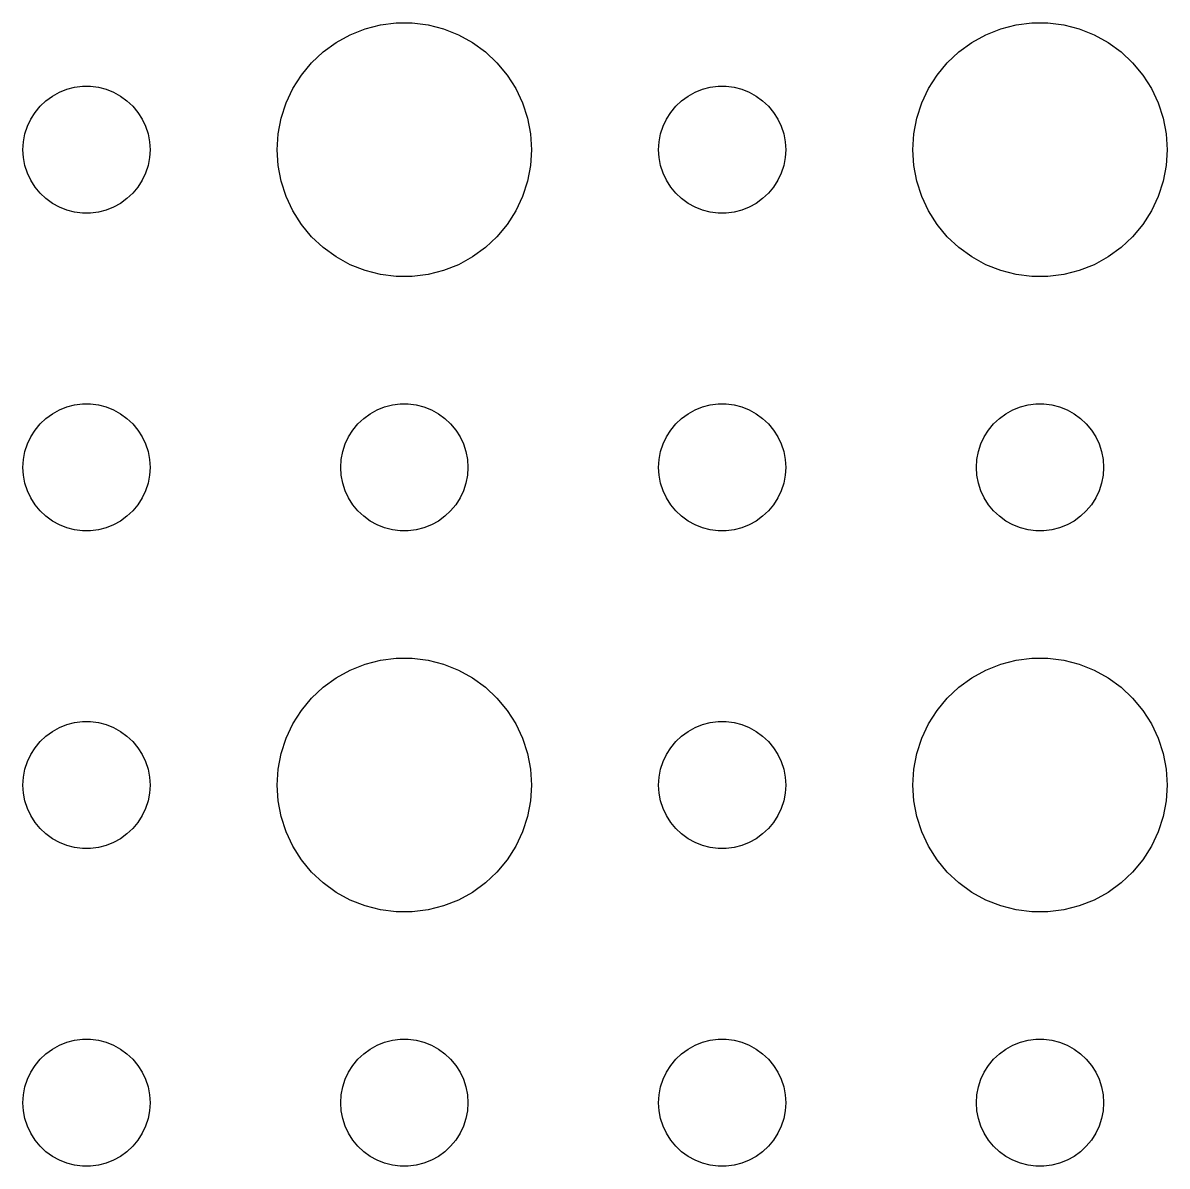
# Model space of a CAD drawing. Header units: metres. Extents: x -157 to 157, y -157 to 157.
# Drawn here: x 6 to 33, y -99 to -72.01 of the extents above; entities that cross this region are included whole.
import ezdxf

# ---------------------------------------------------------------- set-up
doc = ezdxf.new("R2010")
doc.units = ezdxf.units.M

msp = doc.modelspace()

# ---------------------------------------------------------------- linework, layer by layer
for p, q in [((14.0729, -72.1468), (14.4379, -72.0531)), ((14.4379, -72.0531), (14.8116, -72.0059)), ((14.8116, -72.0059), (15.1884, -72.0059)), ((15.1884, -72.0059), (15.5621, -72.0531)), ((15.5621, -72.0531), (15.927, -72.1468)), ((29.0729, -72.1468), (29.4379, -72.0531)), ((29.4379, -72.0531), (29.8116, -72.0059)), ((29.8116, -72.0059), (30.1884, -72.0059)), ((30.1884, -72.0059), (30.5621, -72.0531)), ((30.5621, -72.0531), (30.927, -72.1468)), ((13.3925, -72.467), (13.7227, -72.2855)), ((13.7227, -72.2855), (14.0729, -72.1468)), ((15.927, -72.1468), (16.2773, -72.2855)), ((16.2773, -72.2855), (16.6075, -72.467)), ((28.3925, -72.467), (28.7227, -72.2855)), ((28.7227, -72.2855), (29.0729, -72.1468)), ((30.927, -72.1468), (31.2773, -72.2855)), ((31.2773, -72.2855), (31.6075, -72.467)), ((13.0877, -72.6885), (13.3925, -72.467)), ((16.6075, -72.467), (16.9123, -72.6885)), ((28.0877, -72.6885), (28.3925, -72.467)), ((31.6075, -72.467), (31.9123, -72.6885)), ((12.8131, -72.9464), (13.0877, -72.6885)), ((16.9123, -72.6885), (17.1869, -72.9464)), ((27.8131, -72.9464), (28.0877, -72.6885)), ((31.9123, -72.6885), (32.1869, -72.9464)), ((12.5729, -73.2366), (12.8131, -72.9464)), ((17.1869, -72.9464), (17.427, -73.2366)), ((27.5729, -73.2366), (27.8131, -72.9464)), ((32.1869, -72.9464), (32.427, -73.2366)), ((12.3711, -73.5547), (12.5729, -73.2366)), ((17.427, -73.2366), (17.6289, -73.5547)), ((27.3711, -73.5547), (27.5729, -73.2366)), ((32.427, -73.2366), (32.6289, -73.5547)), ((6.69626, -73.7335), (6.86133, -73.6428)), ((6.86133, -73.6428), (7.03647, -73.5734)), ((7.03647, -73.5734), (7.21892, -73.5266)), ((7.21892, -73.5266), (7.40581, -73.503)), ((7.40581, -73.503), (7.59418, -73.503)), ((7.59418, -73.503), (7.78107, -73.5266)), ((7.78107, -73.5266), (7.96352, -73.5734)), ((7.96352, -73.5734), (8.13866, -73.6428)), ((8.13866, -73.6428), (8.30373, -73.7335)), ((12.2107, -73.8956), (12.3711, -73.5547)), ((17.6289, -73.5547), (17.7893, -73.8956)), ((21.6963, -73.7335), (21.8613, -73.6428)), ((21.8613, -73.6428), (22.0365, -73.5734)), ((22.0365, -73.5734), (22.2189, -73.5266)), ((22.2189, -73.5266), (22.4058, -73.503)), ((22.4058, -73.503), (22.5942, -73.503)), ((22.5942, -73.503), (22.7811, -73.5266)), ((22.7811, -73.5266), (22.9635, -73.5734)), ((22.9635, -73.5734), (23.1387, -73.6428)), ((23.1387, -73.6428), (23.3037, -73.7335)), ((27.2107, -73.8956), (27.3711, -73.5547)), ((32.6289, -73.5547), (32.7893, -73.8956)), ((6.28647, -74.1183), (6.40654, -73.9732)), ((6.40654, -73.9732), (6.54385, -73.8442)), ((6.54385, -73.8442), (6.69626, -73.7335)), ((8.30373, -73.7335), (8.45613, -73.8442)), ((8.45613, -73.8442), (8.59344, -73.9732)), ((8.59344, -73.9732), (8.71352, -74.1183)), ((12.0942, -74.2539), (12.2107, -73.8956)), ((17.7893, -73.8956), (17.9057, -74.2539)), ((21.2865, -74.1183), (21.4065, -73.9732)), ((21.4065, -73.9732), (21.5439, -73.8442)), ((21.5439, -73.8442), (21.6963, -73.7335)), ((23.3037, -73.7335), (23.4561, -73.8442)), ((23.4561, -73.8442), (23.5934, -73.9732)), ((23.5934, -73.9732), (23.7135, -74.1183)), ((27.0942, -74.2539), (27.2107, -73.8956)), ((32.7893, -73.8956), (32.9057, -74.2539)), ((6.18553, -74.2774), (6.28647, -74.1183)), ((8.71352, -74.1183), (8.81445, -74.2774)), ((21.1855, -74.2774), (21.2865, -74.1183)), ((23.7135, -74.1183), (23.8145, -74.2774)), ((6.04712, -74.627), (6.10533, -74.4478)), ((6.10533, -74.4478), (6.18553, -74.2774)), ((8.81445, -74.2774), (8.89465, -74.4478)), ((8.89465, -74.4478), (8.95287, -74.627)), ((12.0237, -74.624), (12.0942, -74.2539)), ((17.9057, -74.2539), (17.9763, -74.624)), ((21.0471, -74.627), (21.1053, -74.4478)), ((21.1053, -74.4478), (21.1855, -74.2774)), ((23.8145, -74.2774), (23.8947, -74.4478)), ((23.8947, -74.4478), (23.9529, -74.627)), ((27.0237, -74.624), (27.0942, -74.2539)), ((32.9057, -74.2539), (32.9763, -74.624)), ((6.01183, -74.812), (6.04712, -74.627)), ((8.95287, -74.627), (8.98816, -74.812)), ((12, -75), (12.0237, -74.624)), ((17.9763, -74.624), (18, -75)), ((21.0118, -74.812), (21.0471, -74.627)), ((23.9529, -74.627), (23.9882, -74.812)), ((27, -75), (27.0237, -74.624)), ((32.9763, -74.624), (33, -75)), ((6, -75), (6.01183, -74.812)), ((6.01183, -75.188), (6, -75)), ((8.98816, -74.812), (9, -75)), ((9, -75), (8.98816, -75.188)), ((12.0237, -75.376), (12, -75)), ((18, -75), (17.9763, -75.376)), ((21, -75), (21.0118, -74.812)), ((21.0118, -75.188), (21, -75)), ((23.9882, -74.812), (24, -75)), ((24, -75), (23.9882, -75.188)), ((27.0237, -75.376), (27, -75)), ((33, -75), (32.9763, -75.376)), ((6.04712, -75.373), (6.01183, -75.188)), ((8.98816, -75.188), (8.95287, -75.373)), ((21.0471, -75.373), (21.0118, -75.188)), ((23.9882, -75.188), (23.9529, -75.373)), ((6.10533, -75.5522), (6.04712, -75.373)), ((6.18553, -75.7226), (6.10533, -75.5522)), ((8.89465, -75.5522), (8.81445, -75.7226)), ((8.95287, -75.373), (8.89465, -75.5522)), ((12.0942, -75.7461), (12.0237, -75.376)), ((17.9763, -75.376), (17.9057, -75.7461)), ((21.1053, -75.5522), (21.0471, -75.373)), ((21.1855, -75.7226), (21.1053, -75.5522)), ((23.8947, -75.5522), (23.8145, -75.7226)), ((23.9529, -75.373), (23.8947, -75.5522)), ((27.0942, -75.7461), (27.0237, -75.376)), ((32.9763, -75.376), (32.9057, -75.7461)), ((6.28647, -75.8817), (6.18553, -75.7226)), ((8.81445, -75.7226), (8.71352, -75.8817)), ((12.2107, -76.1044), (12.0942, -75.7461)), ((17.9057, -75.7461), (17.7893, -76.1044)), ((21.2865, -75.8817), (21.1855, -75.7226)), ((23.8145, -75.7226), (23.7135, -75.8817)), ((27.2107, -76.1044), (27.0942, -75.7461)), ((32.9057, -75.7461), (32.7893, -76.1044)), ((6.40654, -76.0268), (6.28647, -75.8817)), ((6.54385, -76.1558), (6.40654, -76.0268)), ((8.59344, -76.0268), (8.45613, -76.1558)), ((8.71352, -75.8817), (8.59344, -76.0268)), ((12.3711, -76.4453), (12.2107, -76.1044)), ((17.7893, -76.1044), (17.6289, -76.4453)), ((21.4065, -76.0268), (21.2865, -75.8817)), ((21.5439, -76.1558), (21.4065, -76.0268)), ((23.5934, -76.0268), (23.4561, -76.1558)), ((23.7135, -75.8817), (23.5934, -76.0268)), ((27.3711, -76.4453), (27.2107, -76.1044)), ((32.7893, -76.1044), (32.6289, -76.4453)), ((6.69626, -76.2665), (6.54385, -76.1558)), ((6.86133, -76.3572), (6.69626, -76.2665)), ((7.03647, -76.4266), (6.86133, -76.3572)), ((8.13866, -76.3572), (7.96352, -76.4266)), ((8.30373, -76.2665), (8.13866, -76.3572)), ((8.45613, -76.1558), (8.30373, -76.2665)), ((21.6963, -76.2665), (21.5439, -76.1558)), ((21.8613, -76.3572), (21.6963, -76.2665)), ((22.0365, -76.4266), (21.8613, -76.3572)), ((23.1387, -76.3572), (22.9635, -76.4266)), ((23.3037, -76.2665), (23.1387, -76.3572)), ((23.4561, -76.1558), (23.3037, -76.2665)), ((7.21892, -76.4734), (7.03647, -76.4266)), ((7.40581, -76.497), (7.21892, -76.4734)), ((7.59418, -76.497), (7.40581, -76.497)), ((7.78107, -76.4734), (7.59418, -76.497)), ((7.96352, -76.4266), (7.78107, -76.4734)), ((12.5729, -76.7634), (12.3711, -76.4453)), ((17.6289, -76.4453), (17.427, -76.7634)), ((22.2189, -76.4734), (22.0365, -76.4266)), ((22.4058, -76.497), (22.2189, -76.4734)), ((22.5942, -76.497), (22.4058, -76.497)), ((22.7811, -76.4734), (22.5942, -76.497)), ((22.9635, -76.4266), (22.7811, -76.4734)), ((27.5729, -76.7634), (27.3711, -76.4453)), ((32.6289, -76.4453), (32.427, -76.7634)), ((12.8131, -77.0536), (12.5729, -76.7634)), ((17.427, -76.7634), (17.1869, -77.0536)), ((27.8131, -77.0536), (27.5729, -76.7634)), ((32.427, -76.7634), (32.1869, -77.0536)), ((13.0877, -77.3115), (12.8131, -77.0536)), ((17.1869, -77.0536), (16.9123, -77.3115)), ((28.0877, -77.3115), (27.8131, -77.0536)), ((32.1869, -77.0536), (31.9123, -77.3115)), ((13.3925, -77.533), (13.0877, -77.3115)), ((16.9123, -77.3115), (16.6075, -77.533)), ((28.3925, -77.533), (28.0877, -77.3115)), ((31.9123, -77.3115), (31.6075, -77.533)), ((13.7227, -77.7145), (13.3925, -77.533)), ((14.0729, -77.8532), (13.7227, -77.7145)), ((16.2773, -77.7145), (15.927, -77.8532)), ((16.6075, -77.533), (16.2773, -77.7145)), ((28.7227, -77.7145), (28.3925, -77.533)), ((29.0729, -77.8532), (28.7227, -77.7145)), ((31.2773, -77.7145), (30.927, -77.8532)), ((31.6075, -77.533), (31.2773, -77.7145)), ((14.4379, -77.9469), (14.0729, -77.8532)), ((14.8116, -77.9941), (14.4379, -77.9469)), ((15.1884, -77.9941), (14.8116, -77.9941)), ((15.5621, -77.9469), (15.1884, -77.9941)), ((15.927, -77.8532), (15.5621, -77.9469)), ((29.4379, -77.9469), (29.0729, -77.8532)), ((29.8116, -77.9941), (29.4379, -77.9469)), ((30.1884, -77.9941), (29.8116, -77.9941)), ((30.5621, -77.9469), (30.1884, -77.9941)), ((30.927, -77.8532), (30.5621, -77.9469)), ((6.54385, -81.3442), (6.69626, -81.2335)), ((6.69626, -81.2335), (6.86133, -81.1428)), ((6.86133, -81.1428), (7.03647, -81.0734)), ((7.03647, -81.0734), (7.21892, -81.0266)), ((7.21892, -81.0266), (7.40581, -81.003)), ((7.40581, -81.003), (7.59418, -81.003)), ((7.59418, -81.003), (7.78107, -81.0266)), ((7.78107, -81.0266), (7.96352, -81.0734)), ((7.96352, -81.0734), (8.13866, -81.1428)), ((8.13866, -81.1428), (8.30373, -81.2335)), ((8.30373, -81.2335), (8.45613, -81.3442)), ((14.0439, -81.3442), (14.1963, -81.2335)), ((14.1963, -81.2335), (14.3613, -81.1428)), ((14.3613, -81.1428), (14.5365, -81.0734)), ((14.5365, -81.0734), (14.7189, -81.0266)), ((14.7189, -81.0266), (14.9058, -81.003)), ((14.9058, -81.003), (15.0942, -81.003)), ((15.0942, -81.003), (15.2811, -81.0266)), ((15.2811, -81.0266), (15.4635, -81.0734)), ((15.4635, -81.0734), (15.6387, -81.1428)), ((15.6387, -81.1428), (15.8037, -81.2335)), ((15.8037, -81.2335), (15.9561, -81.3442)), ((21.5439, -81.3442), (21.6963, -81.2335)), ((21.6963, -81.2335), (21.8613, -81.1428)), ((21.8613, -81.1428), (22.0365, -81.0734)), ((22.0365, -81.0734), (22.2189, -81.0266)), ((22.2189, -81.0266), (22.4058, -81.003)), ((22.4058, -81.003), (22.5942, -81.003)), ((22.5942, -81.003), (22.7811, -81.0266)), ((22.7811, -81.0266), (22.9635, -81.0734)), ((22.9635, -81.0734), (23.1387, -81.1428)), ((23.1387, -81.1428), (23.3037, -81.2335)), ((23.3037, -81.2335), (23.4561, -81.3442)), ((29.0439, -81.3442), (29.1963, -81.2335)), ((29.1963, -81.2335), (29.3613, -81.1428)), ((29.3613, -81.1428), (29.5365, -81.0734)), ((29.5365, -81.0734), (29.7189, -81.0266)), ((29.7189, -81.0266), (29.9058, -81.003)), ((29.9058, -81.003), (30.0942, -81.003)), ((30.0942, -81.003), (30.2811, -81.0266)), ((30.2811, -81.0266), (30.4635, -81.0734)), ((30.4635, -81.0734), (30.6387, -81.1428)), ((30.6387, -81.1428), (30.8037, -81.2335)), ((30.8037, -81.2335), (30.9561, -81.3442)), ((6.28647, -81.6183), (6.40654, -81.4732)), ((6.40654, -81.4732), (6.54385, -81.3442)), ((8.45613, -81.3442), (8.59344, -81.4732)), ((8.59344, -81.4732), (8.71352, -81.6183)), ((13.7865, -81.6183), (13.9065, -81.4732)), ((13.9065, -81.4732), (14.0439, -81.3442)), ((15.9561, -81.3442), (16.0934, -81.4732)), ((16.0934, -81.4732), (16.2135, -81.6183)), ((21.2865, -81.6183), (21.4065, -81.4732)), ((21.4065, -81.4732), (21.5439, -81.3442)), ((23.4561, -81.3442), (23.5934, -81.4732)), ((23.5934, -81.4732), (23.7135, -81.6183)), ((28.7865, -81.6183), (28.9065, -81.4732)), ((28.9065, -81.4732), (29.0439, -81.3442)), ((30.9561, -81.3442), (31.0934, -81.4732)), ((31.0934, -81.4732), (31.2135, -81.6183)), ((6.10533, -81.9478), (6.18553, -81.7774)), ((6.18553, -81.7774), (6.28647, -81.6183)), ((8.71352, -81.6183), (8.81445, -81.7774)), ((8.81445, -81.7774), (8.89465, -81.9478)), ((13.6053, -81.9478), (13.6855, -81.7774)), ((13.6855, -81.7774), (13.7865, -81.6183)), ((16.2135, -81.6183), (16.3145, -81.7774)), ((16.3145, -81.7774), (16.3947, -81.9478)), ((21.1053, -81.9478), (21.1855, -81.7774)), ((21.1855, -81.7774), (21.2865, -81.6183)), ((23.7135, -81.6183), (23.8145, -81.7774)), ((23.8145, -81.7774), (23.8947, -81.9478)), ((28.6053, -81.9478), (28.6855, -81.7774)), ((28.6855, -81.7774), (28.7865, -81.6183)), ((31.2135, -81.6183), (31.3145, -81.7774)), ((31.3145, -81.7774), (31.3947, -81.9478)), ((6.04712, -82.127), (6.10533, -81.9478)), ((8.89465, -81.9478), (8.95287, -82.127)), ((13.5471, -82.127), (13.6053, -81.9478)), ((16.3947, -81.9478), (16.4529, -82.127)), ((21.0471, -82.127), (21.1053, -81.9478)), ((23.8947, -81.9478), (23.9529, -82.127)), ((28.5471, -82.127), (28.6053, -81.9478)), ((31.3947, -81.9478), (31.4529, -82.127)), ((6, -82.5), (6.01183, -82.312)), ((6.01183, -82.312), (6.04712, -82.127)), ((8.95287, -82.127), (8.98816, -82.312)), ((8.98816, -82.312), (9, -82.5)), ((13.5, -82.5), (13.5118, -82.312)), ((13.5118, -82.312), (13.5471, -82.127)), ((16.4529, -82.127), (16.4882, -82.312)), ((16.4882, -82.312), (16.5, -82.5)), ((21, -82.5), (21.0118, -82.312)), ((21.0118, -82.312), (21.0471, -82.127)), ((23.9529, -82.127), (23.9882, -82.312)), ((23.9882, -82.312), (24, -82.5)), ((28.5, -82.5), (28.5118, -82.312)), ((28.5118, -82.312), (28.5471, -82.127)), ((31.4529, -82.127), (31.4882, -82.312)), ((31.4882, -82.312), (31.5, -82.5)), ((6.01183, -82.688), (6, -82.5)), ((9, -82.5), (8.98816, -82.688)), ((13.5118, -82.688), (13.5, -82.5)), ((16.5, -82.5), (16.4882, -82.688)), ((21.0118, -82.688), (21, -82.5)), ((24, -82.5), (23.9882, -82.688)), ((28.5118, -82.688), (28.5, -82.5)), ((31.5, -82.5), (31.4882, -82.688)), ((6.04712, -82.873), (6.01183, -82.688)), ((6.10533, -83.0522), (6.04712, -82.873)), ((8.95287, -82.873), (8.89465, -83.0522)), ((8.98816, -82.688), (8.95287, -82.873)), ((13.5471, -82.873), (13.5118, -82.688)), ((13.6053, -83.0522), (13.5471, -82.873)), ((16.4529, -82.873), (16.3947, -83.0522)), ((16.4882, -82.688), (16.4529, -82.873)), ((21.0471, -82.873), (21.0118, -82.688)), ((21.1053, -83.0522), (21.0471, -82.873)), ((23.9529, -82.873), (23.8947, -83.0522)), ((23.9882, -82.688), (23.9529, -82.873)), ((28.5471, -82.873), (28.5118, -82.688)), ((28.6053, -83.0522), (28.5471, -82.873)), ((31.4529, -82.873), (31.3947, -83.0522)), ((31.4882, -82.688), (31.4529, -82.873)), ((6.18553, -83.2226), (6.10533, -83.0522)), ((8.89465, -83.0522), (8.81445, -83.2226)), ((13.6855, -83.2226), (13.6053, -83.0522)), ((16.3947, -83.0522), (16.3145, -83.2226)), ((21.1855, -83.2226), (21.1053, -83.0522)), ((23.8947, -83.0522), (23.8145, -83.2226)), ((28.6855, -83.2226), (28.6053, -83.0522)), ((31.3947, -83.0522), (31.3145, -83.2226)), ((6.28647, -83.3817), (6.18553, -83.2226)), ((6.40654, -83.5268), (6.28647, -83.3817)), ((8.71352, -83.3817), (8.59344, -83.5268)), ((8.81445, -83.2226), (8.71352, -83.3817)), ((13.7865, -83.3817), (13.6855, -83.2226)), ((13.9065, -83.5268), (13.7865, -83.3817)), ((16.2135, -83.3817), (16.0934, -83.5268)), ((16.3145, -83.2226), (16.2135, -83.3817)), ((21.2865, -83.3817), (21.1855, -83.2226)), ((21.4065, -83.5268), (21.2865, -83.3817)), ((23.7135, -83.3817), (23.5934, -83.5268)), ((23.8145, -83.2226), (23.7135, -83.3817)), ((28.7865, -83.3817), (28.6855, -83.2226)), ((28.9065, -83.5268), (28.7865, -83.3817)), ((31.2135, -83.3817), (31.0934, -83.5268)), ((31.3145, -83.2226), (31.2135, -83.3817)), ((6.54385, -83.6558), (6.40654, -83.5268)), ((6.69626, -83.7665), (6.54385, -83.6558)), ((8.45613, -83.6558), (8.30373, -83.7665)), ((8.59344, -83.5268), (8.45613, -83.6558)), ((14.0439, -83.6558), (13.9065, -83.5268)), ((14.1963, -83.7665), (14.0439, -83.6558)), ((15.9561, -83.6558), (15.8037, -83.7665)), ((16.0934, -83.5268), (15.9561, -83.6558)), ((21.5439, -83.6558), (21.4065, -83.5268)), ((21.6963, -83.7665), (21.5439, -83.6558)), ((23.4561, -83.6558), (23.3037, -83.7665)), ((23.5934, -83.5268), (23.4561, -83.6558)), ((29.0439, -83.6558), (28.9065, -83.5268)), ((29.1963, -83.7665), (29.0439, -83.6558)), ((30.9561, -83.6558), (30.8037, -83.7665)), ((31.0934, -83.5268), (30.9561, -83.6558)), ((6.86133, -83.8572), (6.69626, -83.7665)), ((7.03647, -83.9266), (6.86133, -83.8572)), ((7.21892, -83.9734), (7.03647, -83.9266)), ((7.96352, -83.9266), (7.78107, -83.9734)), ((8.13866, -83.8572), (7.96352, -83.9266)), ((8.30373, -83.7665), (8.13866, -83.8572)), ((14.3613, -83.8572), (14.1963, -83.7665)), ((14.5365, -83.9266), (14.3613, -83.8572)), ((14.7189, -83.9734), (14.5365, -83.9266)), ((15.4635, -83.9266), (15.2811, -83.9734)), ((15.6387, -83.8572), (15.4635, -83.9266)), ((15.8037, -83.7665), (15.6387, -83.8572)), ((21.8613, -83.8572), (21.6963, -83.7665)), ((22.0365, -83.9266), (21.8613, -83.8572)), ((22.2189, -83.9734), (22.0365, -83.9266)), ((22.9635, -83.9266), (22.7811, -83.9734)), ((23.1387, -83.8572), (22.9635, -83.9266)), ((23.3037, -83.7665), (23.1387, -83.8572)), ((29.3613, -83.8572), (29.1963, -83.7665)), ((29.5365, -83.9266), (29.3613, -83.8572)), ((29.7189, -83.9734), (29.5365, -83.9266)), ((30.4635, -83.9266), (30.2811, -83.9734)), ((30.6387, -83.8572), (30.4635, -83.9266)), ((30.8037, -83.7665), (30.6387, -83.8572)), ((7.40581, -83.997), (7.21892, -83.9734)), ((7.59418, -83.997), (7.40581, -83.997)), ((7.78107, -83.9734), (7.59418, -83.997)), ((14.9058, -83.997), (14.7189, -83.9734)), ((15.0942, -83.997), (14.9058, -83.997)), ((15.2811, -83.9734), (15.0942, -83.997)), ((22.4058, -83.997), (22.2189, -83.9734)), ((22.5942, -83.997), (22.4058, -83.997)), ((22.7811, -83.9734), (22.5942, -83.997)), ((29.9058, -83.997), (29.7189, -83.9734)), ((30.0942, -83.997), (29.9058, -83.997)), ((30.2811, -83.9734), (30.0942, -83.997)), ((13.7227, -87.2855), (14.0729, -87.1468)), ((14.0729, -87.1468), (14.4379, -87.0531)), ((14.4379, -87.0531), (14.8116, -87.0059)), ((14.8116, -87.0059), (15.1884, -87.0059)), ((15.1884, -87.0059), (15.5621, -87.0531)), ((15.5621, -87.0531), (15.927, -87.1468)), ((15.927, -87.1468), (16.2773, -87.2855)), ((28.7227, -87.2855), (29.0729, -87.1468)), ((29.0729, -87.1468), (29.4379, -87.0531)), ((29.4379, -87.0531), (29.8116, -87.0059)), ((29.8116, -87.0059), (30.1884, -87.0059)), ((30.1884, -87.0059), (30.5621, -87.0531)), ((30.5621, -87.0531), (30.927, -87.1468)), ((30.927, -87.1468), (31.2773, -87.2855)), ((13.0877, -87.6885), (13.3925, -87.467)), ((13.3925, -87.467), (13.7227, -87.2855)), ((16.2773, -87.2855), (16.6075, -87.467)), ((16.6075, -87.467), (16.9123, -87.6885)), ((28.0877, -87.6885), (28.3925, -87.467)), ((28.3925, -87.467), (28.7227, -87.2855)), ((31.2773, -87.2855), (31.6075, -87.467)), ((31.6075, -87.467), (31.9123, -87.6885)), ((12.8131, -87.9464), (13.0877, -87.6885)), ((16.9123, -87.6885), (17.1869, -87.9464)), ((27.8131, -87.9464), (28.0877, -87.6885)), ((31.9123, -87.6885), (32.1869, -87.9464)), ((12.5729, -88.2366), (12.8131, -87.9464)), ((17.1869, -87.9464), (17.427, -88.2366)), ((27.5729, -88.2366), (27.8131, -87.9464)), ((32.1869, -87.9464), (32.427, -88.2366)), ((12.3711, -88.5547), (12.5729, -88.2366)), ((17.427, -88.2366), (17.6289, -88.5547)), ((27.3711, -88.5547), (27.5729, -88.2366)), ((32.427, -88.2366), (32.6289, -88.5547)), ((7.03647, -88.5734), (7.21892, -88.5266)), ((7.21892, -88.5266), (7.40581, -88.503)), ((7.40581, -88.503), (7.59418, -88.503)), ((7.59418, -88.503), (7.78107, -88.5266)), ((7.78107, -88.5266), (7.96352, -88.5734)), ((12.2107, -88.8956), (12.3711, -88.5547)), ((17.6289, -88.5547), (17.7893, -88.8956)), ((22.0365, -88.5734), (22.2189, -88.5266)), ((22.2189, -88.5266), (22.4058, -88.503)), ((22.4058, -88.503), (22.5942, -88.503)), ((22.5942, -88.503), (22.7811, -88.5266)), ((22.7811, -88.5266), (22.9635, -88.5734)), ((27.2107, -88.8956), (27.3711, -88.5547)), ((32.6289, -88.5547), (32.7893, -88.8956)), ((6.54385, -88.8442), (6.69626, -88.7335)), ((6.69626, -88.7335), (6.86133, -88.6428)), ((6.86133, -88.6428), (7.03647, -88.5734)), ((7.96352, -88.5734), (8.13866, -88.6428)), ((8.13866, -88.6428), (8.30373, -88.7335)), ((8.30373, -88.7335), (8.45613, -88.8442)), ((21.5439, -88.8442), (21.6963, -88.7335)), ((21.6963, -88.7335), (21.8613, -88.6428)), ((21.8613, -88.6428), (22.0365, -88.5734)), ((22.9635, -88.5734), (23.1387, -88.6428)), ((23.1387, -88.6428), (23.3037, -88.7335)), ((23.3037, -88.7335), (23.4561, -88.8442)), ((6.28647, -89.1183), (6.40654, -88.9732)), ((6.40654, -88.9732), (6.54385, -88.8442)), ((8.45613, -88.8442), (8.59344, -88.9732)), ((8.59344, -88.9732), (8.71352, -89.1183)), ((12.0942, -89.2539), (12.2107, -88.8956)), ((17.7893, -88.8956), (17.9057, -89.2539)), ((21.2865, -89.1183), (21.4065, -88.9732)), ((21.4065, -88.9732), (21.5439, -88.8442)), ((23.4561, -88.8442), (23.5934, -88.9732)), ((23.5934, -88.9732), (23.7135, -89.1183)), ((27.0942, -89.2539), (27.2107, -88.8956)), ((32.7893, -88.8956), (32.9057, -89.2539)), ((6.10533, -89.4478), (6.18553, -89.2774)), ((6.18553, -89.2774), (6.28647, -89.1183)), ((8.71352, -89.1183), (8.81445, -89.2774)), ((8.81445, -89.2774), (8.89465, -89.4478)), ((12.0237, -89.624), (12.0942, -89.2539)), ((17.9057, -89.2539), (17.9763, -89.624)), ((21.1053, -89.4478), (21.1855, -89.2774)), ((21.1855, -89.2774), (21.2865, -89.1183)), ((23.7135, -89.1183), (23.8145, -89.2774)), ((23.8145, -89.2774), (23.8947, -89.4478)), ((27.0237, -89.624), (27.0942, -89.2539)), ((32.9057, -89.2539), (32.9763, -89.624)), ((6.01183, -89.812), (6.04712, -89.627)), ((6.04712, -89.627), (6.10533, -89.4478)), ((8.89465, -89.4478), (8.95287, -89.627)), ((8.95287, -89.627), (8.98816, -89.812)), ((12, -90), (12.0237, -89.624)), ((17.9763, -89.624), (18, -90)), ((21.0118, -89.812), (21.0471, -89.627)), ((21.0471, -89.627), (21.1053, -89.4478)), ((23.8947, -89.4478), (23.9529, -89.627)), ((23.9529, -89.627), (23.9882, -89.812)), ((27, -90), (27.0237, -89.624)), ((32.9763, -89.624), (33, -90)), ((6, -90), (6.01183, -89.812)), ((8.98816, -89.812), (9, -90)), ((21, -90), (21.0118, -89.812)), ((23.9882, -89.812), (24, -90)), ((6.01183, -90.188), (6, -90)), ((9, -90), (8.98816, -90.188)), ((12.0237, -90.376), (12, -90)), ((18, -90), (17.9763, -90.376)), ((21.0118, -90.188), (21, -90)), ((24, -90), (23.9882, -90.188)), ((27.0237, -90.376), (27, -90)), ((33, -90), (32.9763, -90.376)), ((6.04712, -90.373), (6.01183, -90.188)), ((6.10533, -90.5522), (6.04712, -90.373)), ((8.95287, -90.373), (8.89465, -90.5522)), ((8.98816, -90.188), (8.95287, -90.373)), ((12.0942, -90.7461), (12.0237, -90.376)), ((17.9763, -90.376), (17.9057, -90.7461)), ((21.0471, -90.373), (21.0118, -90.188)), ((21.1053, -90.5522), (21.0471, -90.373)), ((23.9529, -90.373), (23.8947, -90.5522)), ((23.9882, -90.188), (23.9529, -90.373)), ((27.0942, -90.7461), (27.0237, -90.376)), ((32.9763, -90.376), (32.9057, -90.7461)), ((6.18553, -90.7226), (6.10533, -90.5522)), ((8.89465, -90.5522), (8.81445, -90.7226)), ((21.1855, -90.7226), (21.1053, -90.5522)), ((23.8947, -90.5522), (23.8145, -90.7226)), ((6.28647, -90.8817), (6.18553, -90.7226)), ((6.40654, -91.0268), (6.28647, -90.8817)), ((8.71352, -90.8817), (8.59344, -91.0268)), ((8.81445, -90.7226), (8.71352, -90.8817)), ((12.2107, -91.1044), (12.0942, -90.7461)), ((17.9057, -90.7461), (17.7893, -91.1044)), ((21.2865, -90.8817), (21.1855, -90.7226)), ((21.4065, -91.0268), (21.2865, -90.8817)), ((23.7135, -90.8817), (23.5934, -91.0268)), ((23.8145, -90.7226), (23.7135, -90.8817)), ((27.2107, -91.1044), (27.0942, -90.7461)), ((32.9057, -90.7461), (32.7893, -91.1044)), ((6.54385, -91.1558), (6.40654, -91.0268)), ((6.69626, -91.2665), (6.54385, -91.1558)), ((8.45613, -91.1558), (8.30373, -91.2665)), ((8.59344, -91.0268), (8.45613, -91.1558)), ((12.3711, -91.4453), (12.2107, -91.1044)), ((17.7893, -91.1044), (17.6289, -91.4453)), ((21.5439, -91.1558), (21.4065, -91.0268)), ((21.6963, -91.2665), (21.5439, -91.1558)), ((23.4561, -91.1558), (23.3037, -91.2665)), ((23.5934, -91.0268), (23.4561, -91.1558)), ((27.3711, -91.4453), (27.2107, -91.1044)), ((32.7893, -91.1044), (32.6289, -91.4453)), ((6.86133, -91.3572), (6.69626, -91.2665)), ((7.03647, -91.4266), (6.86133, -91.3572)), ((7.21892, -91.4734), (7.03647, -91.4266)), ((7.40581, -91.497), (7.21892, -91.4734)), ((7.59418, -91.497), (7.40581, -91.497)), ((7.78107, -91.4734), (7.59418, -91.497)), ((7.96352, -91.4266), (7.78107, -91.4734)), ((8.13866, -91.3572), (7.96352, -91.4266)), ((8.30373, -91.2665), (8.13866, -91.3572)), ((12.5729, -91.7634), (12.3711, -91.4453)), ((17.6289, -91.4453), (17.427, -91.7634)), ((21.8613, -91.3572), (21.6963, -91.2665)), ((22.0365, -91.4266), (21.8613, -91.3572)), ((22.2189, -91.4734), (22.0365, -91.4266)), ((22.4058, -91.497), (22.2189, -91.4734)), ((22.5942, -91.497), (22.4058, -91.497)), ((22.7811, -91.4734), (22.5942, -91.497)), ((22.9635, -91.4266), (22.7811, -91.4734)), ((23.1387, -91.3572), (22.9635, -91.4266)), ((23.3037, -91.2665), (23.1387, -91.3572)), ((27.5729, -91.7634), (27.3711, -91.4453)), ((32.6289, -91.4453), (32.427, -91.7634)), ((12.8131, -92.0536), (12.5729, -91.7634)), ((17.427, -91.7634), (17.1869, -92.0536)), ((27.8131, -92.0536), (27.5729, -91.7634)), ((32.427, -91.7634), (32.1869, -92.0536)), ((13.0877, -92.3115), (12.8131, -92.0536)), ((17.1869, -92.0536), (16.9123, -92.3115)), ((28.0877, -92.3115), (27.8131, -92.0536)), ((32.1869, -92.0536), (31.9123, -92.3115)), ((13.3925, -92.533), (13.0877, -92.3115)), ((16.9123, -92.3115), (16.6075, -92.533)), ((28.3925, -92.533), (28.0877, -92.3115)), ((31.9123, -92.3115), (31.6075, -92.533)), ((13.7227, -92.7145), (13.3925, -92.533)), ((16.6075, -92.533), (16.2773, -92.7145)), ((28.7227, -92.7145), (28.3925, -92.533)), ((31.6075, -92.533), (31.2773, -92.7145)), ((14.0729, -92.8532), (13.7227, -92.7145)), ((14.4379, -92.9469), (14.0729, -92.8532)), ((15.927, -92.8532), (15.5621, -92.9469)), ((16.2773, -92.7145), (15.927, -92.8532)), ((29.0729, -92.8532), (28.7227, -92.7145)), ((29.4379, -92.9469), (29.0729, -92.8532)), ((30.927, -92.8532), (30.5621, -92.9469)), ((31.2773, -92.7145), (30.927, -92.8532)), ((14.8116, -92.9941), (14.4379, -92.9469)), ((15.1884, -92.9941), (14.8116, -92.9941)), ((15.5621, -92.9469), (15.1884, -92.9941)), ((29.8116, -92.9941), (29.4379, -92.9469)), ((30.1884, -92.9941), (29.8116, -92.9941)), ((30.5621, -92.9469), (30.1884, -92.9941)), ((6.86133, -96.1428), (7.03647, -96.0734)), ((7.03647, -96.0734), (7.21892, -96.0266)), ((7.21892, -96.0266), (7.40581, -96.003)), ((7.40581, -96.003), (7.59418, -96.003)), ((7.59418, -96.003), (7.78107, -96.0266)), ((7.78107, -96.0266), (7.96352, -96.0734)), ((7.96352, -96.0734), (8.13866, -96.1428)), ((14.3613, -96.1428), (14.5365, -96.0734)), ((14.5365, -96.0734), (14.7189, -96.0266)), ((14.7189, -96.0266), (14.9058, -96.003)), ((14.9058, -96.003), (15.0942, -96.003)), ((15.0942, -96.003), (15.2811, -96.0266)), ((15.2811, -96.0266), (15.4635, -96.0734)), ((15.4635, -96.0734), (15.6387, -96.1428)), ((21.8613, -96.1428), (22.0365, -96.0734)), ((22.0365, -96.0734), (22.2189, -96.0266)), ((22.2189, -96.0266), (22.4058, -96.003)), ((22.4058, -96.003), (22.5942, -96.003)), ((22.5942, -96.003), (22.7811, -96.0266)), ((22.7811, -96.0266), (22.9635, -96.0734)), ((22.9635, -96.0734), (23.1387, -96.1428)), ((29.3613, -96.1428), (29.5365, -96.0734)), ((29.5365, -96.0734), (29.7189, -96.0266)), ((29.7189, -96.0266), (29.9058, -96.003)), ((29.9058, -96.003), (30.0942, -96.003)), ((30.0942, -96.003), (30.2811, -96.0266)), ((30.2811, -96.0266), (30.4635, -96.0734)), ((30.4635, -96.0734), (30.6387, -96.1428)), ((6.40654, -96.4732), (6.54385, -96.3442)), ((6.54385, -96.3442), (6.69626, -96.2335)), ((6.69626, -96.2335), (6.86133, -96.1428)), ((8.13866, -96.1428), (8.30373, -96.2335)), ((8.30373, -96.2335), (8.45613, -96.3442)), ((8.45613, -96.3442), (8.59344, -96.4732)), ((13.9065, -96.4732), (14.0439, -96.3442)), ((14.0439, -96.3442), (14.1963, -96.2335)), ((14.1963, -96.2335), (14.3613, -96.1428)), ((15.6387, -96.1428), (15.8037, -96.2335)), ((15.8037, -96.2335), (15.9561, -96.3442)), ((15.9561, -96.3442), (16.0934, -96.4732)), ((21.4065, -96.4732), (21.5439, -96.3442)), ((21.5439, -96.3442), (21.6963, -96.2335)), ((21.6963, -96.2335), (21.8613, -96.1428)), ((23.1387, -96.1428), (23.3037, -96.2335)), ((23.3037, -96.2335), (23.4561, -96.3442)), ((23.4561, -96.3442), (23.5934, -96.4732)), ((28.9065, -96.4732), (29.0439, -96.3442)), ((29.0439, -96.3442), (29.1963, -96.2335)), ((29.1963, -96.2335), (29.3613, -96.1428)), ((30.6387, -96.1428), (30.8037, -96.2335)), ((30.8037, -96.2335), (30.9561, -96.3442)), ((30.9561, -96.3442), (31.0934, -96.4732)), ((6.18553, -96.7774), (6.28647, -96.6183)), ((6.28647, -96.6183), (6.40654, -96.4732)), ((8.59344, -96.4732), (8.71352, -96.6183)), ((8.71352, -96.6183), (8.81445, -96.7774)), ((13.6855, -96.7774), (13.7865, -96.6183)), ((13.7865, -96.6183), (13.9065, -96.4732)), ((16.0934, -96.4732), (16.2135, -96.6183)), ((16.2135, -96.6183), (16.3145, -96.7774)), ((21.1855, -96.7774), (21.2865, -96.6183)), ((21.2865, -96.6183), (21.4065, -96.4732)), ((23.5934, -96.4732), (23.7135, -96.6183)), ((23.7135, -96.6183), (23.8145, -96.7774)), ((28.6855, -96.7774), (28.7865, -96.6183)), ((28.7865, -96.6183), (28.9065, -96.4732)), ((31.0934, -96.4732), (31.2135, -96.6183)), ((31.2135, -96.6183), (31.3145, -96.7774)), ((6.10533, -96.9478), (6.18553, -96.7774)), ((8.81445, -96.7774), (8.89465, -96.9478)), ((13.6053, -96.9478), (13.6855, -96.7774)), ((16.3145, -96.7774), (16.3947, -96.9478)), ((21.1053, -96.9478), (21.1855, -96.7774)), ((23.8145, -96.7774), (23.8947, -96.9478)), ((28.6053, -96.9478), (28.6855, -96.7774)), ((31.3145, -96.7774), (31.3947, -96.9478)), ((6.01183, -97.312), (6.04712, -97.127)), ((6.04712, -97.127), (6.10533, -96.9478)), ((8.89465, -96.9478), (8.95287, -97.127)), ((8.95287, -97.127), (8.98816, -97.312)), ((13.5118, -97.312), (13.5471, -97.127)), ((13.5471, -97.127), (13.6053, -96.9478)), ((16.3947, -96.9478), (16.4529, -97.127)), ((16.4529, -97.127), (16.4882, -97.312)), ((21.0118, -97.312), (21.0471, -97.127)), ((21.0471, -97.127), (21.1053, -96.9478)), ((23.8947, -96.9478), (23.9529, -97.127)), ((23.9529, -97.127), (23.9882, -97.312)), ((28.5118, -97.312), (28.5471, -97.127)), ((28.5471, -97.127), (28.6053, -96.9478)), ((31.3947, -96.9478), (31.4529, -97.127)), ((31.4529, -97.127), (31.4882, -97.312)), ((6, -97.5), (6.01183, -97.312)), ((8.98816, -97.312), (9, -97.5)), ((13.5, -97.5), (13.5118, -97.312)), ((16.4882, -97.312), (16.5, -97.5)), ((21, -97.5), (21.0118, -97.312)), ((23.9882, -97.312), (24, -97.5)), ((28.5, -97.5), (28.5118, -97.312)), ((31.4882, -97.312), (31.5, -97.5)), ((6.01183, -97.688), (6, -97.5)), ((6.04712, -97.873), (6.01183, -97.688)), ((8.98816, -97.688), (8.95287, -97.873)), ((9, -97.5), (8.98816, -97.688)), ((13.5118, -97.688), (13.5, -97.5)), ((13.5471, -97.873), (13.5118, -97.688)), ((16.4882, -97.688), (16.4529, -97.873)), ((16.5, -97.5), (16.4882, -97.688)), ((21.0118, -97.688), (21, -97.5)), ((21.0471, -97.873), (21.0118, -97.688)), ((23.9882, -97.688), (23.9529, -97.873)), ((24, -97.5), (23.9882, -97.688)), ((28.5118, -97.688), (28.5, -97.5)), ((28.5471, -97.873), (28.5118, -97.688)), ((31.4882, -97.688), (31.4529, -97.873)), ((31.5, -97.5), (31.4882, -97.688)), ((6.10533, -98.0522), (6.04712, -97.873)), ((8.95287, -97.873), (8.89465, -98.0522)), ((13.6053, -98.0522), (13.5471, -97.873)), ((16.4529, -97.873), (16.3947, -98.0522)), ((21.1053, -98.0522), (21.0471, -97.873)), ((23.9529, -97.873), (23.8947, -98.0522)), ((28.6053, -98.0522), (28.5471, -97.873)), ((31.4529, -97.873), (31.3947, -98.0522)), ((6.18553, -98.2226), (6.10533, -98.0522)), ((6.28647, -98.3817), (6.18553, -98.2226)), ((8.81445, -98.2226), (8.71352, -98.3817)), ((8.89465, -98.0522), (8.81445, -98.2226)), ((13.6855, -98.2226), (13.6053, -98.0522)), ((13.7865, -98.3817), (13.6855, -98.2226)), ((16.3145, -98.2226), (16.2135, -98.3817)), ((16.3947, -98.0522), (16.3145, -98.2226)), ((21.1855, -98.2226), (21.1053, -98.0522)), ((21.2865, -98.3817), (21.1855, -98.2226)), ((23.8145, -98.2226), (23.7135, -98.3817)), ((23.8947, -98.0522), (23.8145, -98.2226)), ((28.6855, -98.2226), (28.6053, -98.0522)), ((28.7865, -98.3817), (28.6855, -98.2226)), ((31.3145, -98.2226), (31.2135, -98.3817)), ((31.3947, -98.0522), (31.3145, -98.2226)), ((6.40654, -98.5268), (6.28647, -98.3817)), ((6.54385, -98.6558), (6.40654, -98.5268)), ((8.59344, -98.5268), (8.45613, -98.6558)), ((8.71352, -98.3817), (8.59344, -98.5268)), ((13.9065, -98.5268), (13.7865, -98.3817)), ((14.0439, -98.6558), (13.9065, -98.5268)), ((16.0934, -98.5268), (15.9561, -98.6558)), ((16.2135, -98.3817), (16.0934, -98.5268)), ((21.4065, -98.5268), (21.2865, -98.3817)), ((21.5439, -98.6558), (21.4065, -98.5268)), ((23.5934, -98.5268), (23.4561, -98.6558)), ((23.7135, -98.3817), (23.5934, -98.5268)), ((28.9065, -98.5268), (28.7865, -98.3817)), ((29.0439, -98.6558), (28.9065, -98.5268)), ((31.0934, -98.5268), (30.9561, -98.6558)), ((31.2135, -98.3817), (31.0934, -98.5268)), ((6.69626, -98.7665), (6.54385, -98.6558)), ((6.86133, -98.8572), (6.69626, -98.7665)), ((8.30373, -98.7665), (8.13866, -98.8572)), ((8.45613, -98.6558), (8.30373, -98.7665)), ((14.1963, -98.7665), (14.0439, -98.6558)), ((14.3613, -98.8572), (14.1963, -98.7665)), ((15.8037, -98.7665), (15.6387, -98.8572)), ((15.9561, -98.6558), (15.8037, -98.7665)), ((21.6963, -98.7665), (21.5439, -98.6558)), ((21.8613, -98.8572), (21.6963, -98.7665)), ((23.3037, -98.7665), (23.1387, -98.8572)), ((23.4561, -98.6558), (23.3037, -98.7665)), ((29.1963, -98.7665), (29.0439, -98.6558)), ((29.3613, -98.8572), (29.1963, -98.7665)), ((30.8037, -98.7665), (30.6387, -98.8572)), ((30.9561, -98.6558), (30.8037, -98.7665)), ((7.03647, -98.9266), (6.86133, -98.8572)), ((7.21892, -98.9734), (7.03647, -98.9266)), ((7.40581, -98.997), (7.21892, -98.9734)), ((7.59418, -98.997), (7.40581, -98.997)), ((7.78107, -98.9734), (7.59418, -98.997)), ((7.96352, -98.9266), (7.78107, -98.9734)), ((8.13866, -98.8572), (7.96352, -98.9266)), ((14.5365, -98.9266), (14.3613, -98.8572)), ((14.7189, -98.9734), (14.5365, -98.9266)), ((14.9058, -98.997), (14.7189, -98.9734)), ((15.0942, -98.997), (14.9058, -98.997)), ((15.2811, -98.9734), (15.0942, -98.997)), ((15.4635, -98.9266), (15.2811, -98.9734)), ((15.6387, -98.8572), (15.4635, -98.9266)), ((22.0365, -98.9266), (21.8613, -98.8572)), ((22.2189, -98.9734), (22.0365, -98.9266)), ((22.4058, -98.997), (22.2189, -98.9734)), ((22.5942, -98.997), (22.4058, -98.997)), ((22.7811, -98.9734), (22.5942, -98.997)), ((22.9635, -98.9266), (22.7811, -98.9734)), ((23.1387, -98.8572), (22.9635, -98.9266)), ((29.5365, -98.9266), (29.3613, -98.8572)), ((29.7189, -98.9734), (29.5365, -98.9266)), ((29.9058, -98.997), (29.7189, -98.9734)), ((30.0942, -98.997), (29.9058, -98.997)), ((30.2811, -98.9734), (30.0942, -98.997)), ((30.4635, -98.9266), (30.2811, -98.9734)), ((30.6387, -98.8572), (30.4635, -98.9266))]:
    msp.add_line(p, q)

doc.saveas('drawing.dxf')
